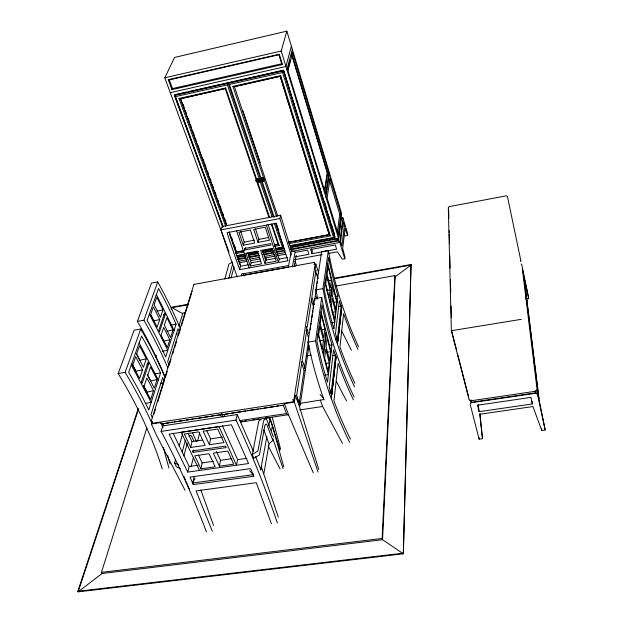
<?xml version="1.0" encoding="UTF-8"?>
<svg xmlns="http://www.w3.org/2000/svg" width="623" height="623" viewBox="0 0 623 623"><rect width="100%" height="100%" fill="white"/><g stroke="black" fill="none" stroke-linecap="round" stroke-linejoin="round"><path stroke-width="0.93" d="M262.524 180.958C260.11 183.162 261.777 174.16 263.872 179.105M138.267 408.626L77.828 591.274L78.148 591.85L403.338 553.816L411.032 264.502L334.489 278.154M263.833 180.911L263.249 180.927L263.412 180.273M257.073 179.992C256.341 176.48 261.605 180.771 258.389 179.992C253.818 179.502 259.62 184.595 258.911 180.413M335.688 286.074L394.865 275.623L395.169 276.713L382.553 539.705L403.338 553.816L411.032 264.502M138.508 409.155L78.148 591.85L102.071 573.51L382.553 539.705L382.133 538.459L394.865 275.623M261.387 178.233L261.333 179.113M262.345 181.27C265.445 179.86 261.496 178.754 260.539 179.003C261.87 177.532 260.134 180.249 261.574 177.991M335.999 357.189L335.166 354.744L335.968 357.197L331.716 394.686L329.146 387.163L333.562 349.83L335.999 357.189L331.265 398.627M331.156 393.129L335.47 355.663L332.783 355.663M337.331 339.488L341.139 306.415L338.624 306.314M335.968 357.197L331.685 394.694L330.836 392.186M337.456 344.457L341.63 307.887L340.882 305.519L341.606 307.894L337.845 340.991L335.47 333.71L339.364 300.761L341.63 307.887M349.651 442.322A858.673 585.153 -24.1 0 1 335.828 410.97L329.692 394.157L330.151 390.232M354.58 386.836A784.232 553.154 -25.4 0 1 341.692 356.418L335.992 340.135L336.397 336.685M328.882 253.39L337.425 251.817L342.323 259.238L344.792 258.786L344.994 257.05L342.673 248.484L345.126 228.407L347.533 235.494L345.142 235.938L344.075 234.497M347.533 235.494L347.72 233.859L342.915 217.848L341.832 217.427L341.318 217.676L338.305 240.914L290.801 249.761M329.271 362.96L328.196 371.814L324.622 357.914L325.743 349.137L329.271 362.96L325.65 363.357M330.626 351.785L329.583 360.398L326.063 346.598L327.161 338.055L330.626 351.785L327.059 352.182M335.486 311.827L334.535 319.63L331.234 306.181L332.223 298.456L335.486 311.827L332.082 312.232M336.677 301.96L335.758 309.569L332.503 296.213L333.469 288.683L336.677 301.96L333.803 302.303M331.989 344.869L327.496 382.094L327.355 381.673A851.867 582.17 -24.2 0 1 317.971 346.24L316.928 341.147L321.998 304.865L322.987 309.833A800.166 560.085 -25.1 0 0 331.864 344.457L331.989 344.869L329.372 345.306M337.9 295.972L333.936 328.804L333.803 328.391A778.579 550.467 -25.5 0 1 325.144 294.142L324.186 289.228L328.648 257.315L329.559 262.112A735.716 530.64 -26.4 0 0 337.783 295.567L337.9 295.972L335.088 296.462M344.348 225.83L341.871 245.859L340.579 241.631L343.102 221.671L344.348 225.83L341.941 226.281M536.543 389.998L535.819 391.221L470.303 400.885L469.197 399.943M342.915 217.848L339.784 242.433L344.792 258.786M228.96 251.887L164.791 77.797L174.565 57.441L286.853 31.15L341.661 213.673L338.515 238.539L337.65 238.78M323.493 340.314L322.34 349.044L318.665 334.761L319.864 326.109L323.493 340.314L319.825 340.726M324.941 329.287L323.82 337.791L320.214 323.61L321.382 315.191L324.941 329.287L321.328 329.707M330.135 289.921L329.123 297.607L325.736 283.815L326.795 276.215L330.135 289.921L326.693 290.349M331.42 280.21L330.431 287.701L327.098 274.011L328.126 266.597L331.42 280.21L328.017 280.638M290.45 249.161L337.152 240.462L337.401 238.554M340.937 214.024L338.258 234.513L327.091 197.966L330.151 178.155L340.937 214.024L339.73 214.25L337.386 231.951M448.326 207.732L448.996 206.657L506.421 195.801L507.426 196.564M329.692 394.157A857.653 584.584 -24.1 0 1 315.557 340.882L321.702 297.451L314.545 298.705L308.003 342.136L309.795 350.624A872.823 594.599 -24.2 0 0 322.403 395.278L323.991 399.943L323.937 399.522L300.029 403.385M335.992 340.135A783.352 552.632 -25.4 0 1 322.948 288.636L328.352 250.446L321.624 251.684L315.869 289.882L317.512 298.082M276.643 216.687L232.885 86.379L234.334 86.659L280.155 76.232L329.279 234.723L330.385 235.868L288.729 243.679M309.055 345.235L300.068 405.674L299.328 406.398M299.18 403.042L304.071 370.459L301.516 363.162M304.522 367.469L308.735 339.364M310.168 329.863L310.597 326.997M310.885 325.089L311.165 323.181M311.453 321.273L311.741 319.365M312.03 317.457L312.458 314.599M312.746 312.691L313.034 310.776M313.314 308.868L313.603 306.96L311.282 299.959M314.576 300.465L316.149 290.03M316.429 288.138L316.858 285.287M317.146 283.395L317.426 281.495M318.049 472.055L294.336 402.154L295.38 395.441L296.361 395.364M313.984 264.44L315.845 264.097L315.09 268.934L315.861 269.307M299.445 403.938L299.92 404.475L296.68 395.457L301.914 361.55L301.197 362.251M304.374 368.411L305.231 368.855L302.147 360.016L306.828 329.699L306.134 330.377L308.572 337.534M311.648 298.433L307.334 326.405L306.718 326.608M328.827 173.038L325.564 193.722L287.935 70.625L292.639 52.667L328.827 173.038L327.27 172.929L324.567 189.82M151.319 421.14L152.308 423.321L293.597 401.71L315.082 264.627L314.405 262.54M325.93 197.156L329.614 173.568M240.447 422.114L288.488 414.622M324.583 191.635L327.581 172.867L291.837 54.217L292.639 52.667M280.405 405.651L283.286 405.207L286.821 414.412M311.975 253.732L310.62 249.527L335.306 244.948L336.615 249.184L311.975 253.732L312.372 251.318L311.562 248.803M223.174 414.583L283.286 405.207M294.336 402.154L284.446 403.665L284.065 404.615M263.887 473.394L269.081 443.911L263.763 429.878M271.503 430.727L272.391 425.657L269.385 417.768L265.445 417.94M260.694 469.797L266.893 436.466M268.778 425.968L269.977 419.318M294.196 266.457L296.26 255.243M219.374 466.214L213.3 453.123L227.777 451.036L233.734 464.19L219.374 466.214L220.48 460.296L216.461 451.574M292.351 266.761L295.146 251.801L291.463 250.828L288.254 267.516M269.081 443.911L272.843 440.422L266.893 424.746A8.185 2.235 82.3 0 0 264.845 425.719L259.441 454.883L253.865 458.341L252.338 454.447L258.553 422.246A13.371 3.707 82.4 0 1 261.154 419.949M209.406 444.744L203.137 431.233L217.809 429.037L223.961 442.618L209.406 444.744L210.59 438.849L206.696 430.423M200.949 468.823L194.719 455.802L209.071 453.731L215.184 466.806L200.949 468.823L202.148 462.905L198.441 455.101M222.271 425.447L237.612 459.649L236.46 465.249L219 426.576L181.176 432.253L199.508 470.451M268.077 224.506L279.174 259.067L278.458 262.524L266.418 225.121M259.542 179.72L258.296 178.902L258.062 179.876M262.003 181.231L262.096 180.911M193.083 452.384L192.382 450.912L225.534 446.091L226.211 447.579L193.083 452.384L193.628 449.861M190.731 447.478L184.307 434.044L198.862 431.871L205.162 445.367L190.731 447.478L192.016 441.59L188.029 433.211M277.414 523.009C265.398 488.035 251.762 453.591 236.008 420.12L237.223 414.56L162.751 425.883L161.108 431.412C178.482 463.878 193.442 497.59 206.478 532.019M291.237 254.955A396.127 68.67 77.8 0 1 282.266 226.414L279.891 218.541L280.623 215.192L222.029 226.57L221.033 229.926L223.571 237.667A392.062 83.038 77.4 0 0 237.262 276.892M262.485 178.98C262.376 177.516 263.7 178.085 262.813 179.089M223.766 414.56L229.591 413.399M162.097 423.897L220.635 414.762L214.951 415.634M249.706 470.684L253.109 474.671L192.663 483.027L194.057 477.42L193.644 476.486M191.206 466.168L193.34 457.796M197.6 441.068L199.726 432.705M262.984 178.443L263.147 177.796M187.757 472.109L169.137 434.099L231.406 424.761L248.569 463.543L187.757 472.109L189.19 466.526L173.178 433.289M239.707 269.65L239.536 269.159A392.482 81.878 77.5 0 1 228.4 236.74L227.084 232.698L276.067 223.268L277.313 227.364A395.87 69.901 77.8 0 0 287.803 260.282L287.966 260.772L239.707 269.65L240.462 265.811A386.424 80.546 77.5 0 1 229.56 233.96L229.062 232.418M263.817 178.505L263.654 179.151L263.436 177.983M263.661 178.225C262.104 180.756 264.853 178.552 263.498 178.871M263.599 180.031C262.719 181.013 264.752 180.95 263.887 180.226M262.135 177.687L261.971 178.334L261.208 178.271L261.496 179.097M262.478 177.648L262.306 178.295L261.699 178.03L261.808 178.98M262.82 177.68L262.657 178.326L262.174 178.03L262.143 178.941M261.278 178.513L261.224 178.879M261.325 180.039L260.726 180.787L260.912 180.343M261.668 178.451L261.831 177.804M258.74 181.355L258.942 182.282L258.919 181.651M259.409 179.401L259.067 180.693L259.542 180.016M258.234 179.229L258.405 178.583M258.732 178.692L258.389 179.992L258.561 179.338M259.02 178.879L258.685 180.172M287.569 70.469L290.178 60.54M259.082 179.767L259.254 179.12M256.692 180.063C256.31 179.377 257.112 178.661 256.902 179.697M256.754 180.654L256.084 181.277L256.435 180.779M183.886 455.911L187.289 443.062M231.063 278.014L234.014 266.878M257.252 179.346L257.424 178.7M257.556 179.229L257.727 178.583M257.891 179.19L258.062 178.544M257.431 181.363L257.143 181.963M286.915 69.683L292.304 49.295M291.369 46.195L285.941 66.49L170.274 92.679M229.124 231.92L236.452 252.004L235.65 253.639L244.169 252.042M182.181 452.096L185.389 440.15M228.766 278.372L232.745 263.521M280.155 76.232L329.279 234.723L288.542 242.378M180.475 468.761L176.34 466.728L174.604 462.944L175.608 459.268M179.12 446.395L182.632 433.647M224.81 279.088L228.906 264.105L232.519 262.073M264.868 263.28L260.679 250.516L272.119 248.375L276.254 261.185L264.868 263.28L265.756 260.149L262.478 250.15M290.1 247.206L338.476 238.165L281.207 51.016L286.853 31.15M162.712 423.866L172.275 422.137M185.015 490.262L156.42 435.127L151.358 423.998L160.679 422.573L161.038 423.391M250.236 265.974L245.968 253.273L257.338 251.139L261.551 263.895L250.236 265.974L251.186 262.844L247.853 252.891M258.008 242.394L253.732 229.373L265.273 227.154L269.486 240.229L258.008 242.394L258.934 239.333L255.531 228.953M151.358 423.998L152.137 421.498M152.409 421.857L151.926 423.414L151.109 421.553A579.608 344.457 27 0 0 129.677 380.077L125.122 372.383L140.743 329.053L134.14 330.206L118.191 373.535A570.878 339.2 27 0 1 144.372 422.589L151.296 438.569A571.322 339.418 27 0 1 162.268 468.994M151.311 420.938L193.885 284.407M154.037 413.797L155.477 409.179M157.775 401.796L164.674 379.633M165.243 377.787L167.26 371.324M168.981 365.779L170.998 359.315M172.719 353.778L173.583 351.006M174.588 347.774L176.589 341.342M178.303 335.828L180.304 329.396M181.449 325.72L188.317 303.658M188.886 301.82L191.463 293.55M102.071 573.51L101.456 572.358L146.872 427.876M178.894 326L182.967 313.034L184.875 312.699M160.547 372.982L148.757 409.989L148.515 409.475A577.217 344.2 27.1 0 0 131.017 376.269L128.657 372.274L141.553 336.085L143.788 339.994A552.983 340.571 27.6 0 1 160.321 372.476L160.547 372.982L154.995 373.893M176.091 324.178L165.648 356.971L165.422 356.473A542.532 338.764 27.9 0 0 149.302 324.31L147.129 320.448L158.53 288.449L160.594 292.234A521.202 334.606 28.4 0 1 175.881 323.687L176.091 324.178L170.842 325.089M244.855 249.948L244.372 248.522L270.577 243.585L271.036 245.026L244.855 249.948L245.594 247.643M153.523 390.699L150.704 399.491L143.929 386.665L146.833 377.927L153.523 390.699L147.075 392.077L143.492 385.287M157.082 379.578L154.333 388.152L147.674 375.404L150.501 366.9L157.082 379.578L150.711 380.965L147.184 374.221M169.83 339.753L167.338 347.548L161.077 335.112L163.647 327.387L169.83 339.753L163.732 341.139M172.984 329.902L170.546 337.502L164.394 325.151L166.902 317.613L172.984 329.902L166.956 331.28M243.25 245.189L238.897 232.223L250.36 230.019L254.659 243.032L243.25 245.189L244.247 242.121L240.54 231.055M155.353 356.971L155.968 355.126M171.224 309L171.839 307.155L188.099 304.258M155.586 357.485L156.194 355.64M171.434 309.506L171.839 307.155M148.78 363.575L142.153 383.301L141.39 381.86L148.04 362.15L148.78 363.575L146.95 363.988M165.313 314.397L159.441 331.857L158.74 330.463L164.628 313.019L165.313 314.397L163.576 314.802M142.566 369.789L139.607 378.48L132.652 365.335L135.713 356.714L142.566 369.789L136.063 371.23L132.185 363.887M146.312 358.817L143.422 367.282L136.593 354.222L139.568 345.82L146.312 358.817L139.879 360.25L136.492 353.771M159.714 319.506L157.089 327.192L150.688 314.467L153.39 306.851L159.714 319.506L153.562 320.938L150.595 315.043M163.024 309.787L160.469 317.286L154.169 304.647L156.801 297.218L163.024 309.787L156.949 311.212M167.852 367.858A544.627 339.091 27.8 0 0 148.118 327.667L143.929 320.23L157.728 281.931L151.482 283.083L137.387 321.382A536.489 333.975 27.8 0 1 161.489 368.902L164.776 376.689M225.651 226.258L178.98 98.489L180.468 98.753L225.215 88.575L180.468 98.753L226.749 225.69M194.065 284.384L314.132 262.415M261.613 180.919L261.676 181.114M174.736 94.735L174.432 95.693L175.515 96.612L222.987 226.079M221.313 414.186L221.648 413.532L222.115 414.069M192.663 483.027L195.069 478.293M315.705 270.873L315.993 270.312L311.85 297.124L314.381 304.748M192.032 291.712L192.32 291.159M173.872 350.079L174.012 349.612M171.932 89.634L172.478 88.583L169.292 79.892L168.288 79.705L171.932 89.634L282.46 64.535L279.291 54.232L168.288 79.705M175.515 96.612L227.442 84.915L228.532 82.594L221.92 84.089M273.357 216.843L228.244 83.389L229.412 84.471L282.608 72.486L283.629 70.158L229.459 82.384M256.816 181.566L256.972 181.823M256.396 181.355L256.738 181.589M225.16 88.715L225.666 87.999L256.956 180.094M261.325 180.53L261.387 180.935M169.292 79.892L278.894 54.754L279.291 54.232M330.385 235.868L280.708 75.632L280.109 76.38L234.334 86.659M287.335 71.372L287.935 70.625M341.155 215.176L341.661 213.673M451.371 330.704L521.295 319.319M470.902 402.886L470.201 404.452L479.134 439.153L482.49 438.685L479.936 413.54M520.836 260.99L520.454 261.185M263.101 179.276L263.622 178.466L263.272 178.63M283.784 247.269L275.53 223.291M260.702 179.969L260.5 180.382L260.998 180.413M395.169 276.713L411.172 265.048L334.652 278.683M260.702 469.68L260.796 469.906M252.338 454.447L257.938 450.982L263.467 421.537A13.387 3.66 82.3 0 1 266.823 419.995L273.435 436.988M256.341 180.397L255.936 180.763L256.512 181.005M260.757 179.51L260.352 179.868L260.928 180.109M263.49 179.798L264.152 179.408L263.817 179.12M164.791 77.797L281.207 51.016M172.478 88.583L281.666 63.764L282.46 64.535M175.686 94.525L187.009 91.97M188.894 91.542L220.036 84.51M174.611 95.031L283.551 70.438L334.87 237.145M178.98 98.489L225.666 87.999M232.885 86.379L280.708 75.632M294.056 103.768L293.994 103.301M221.033 229.926L279.891 218.541M244.247 242.121L254.651 240.151M258.934 239.333L268.458 237.527M236.452 252.004L244.029 250.578M274.338 244.878L278.131 244.169L279.174 245.478L274.439 246.365M288.574 242.207L329.302 234.552M243.982 250.75L236.405 252.175L229.077 232.083M274.307 245.049L278.092 244.341L271.239 223.914M236.865 255.632L245.384 254.044M247.284 253.686L258.646 251.56M262.439 250.851L272.858 248.904M275.693 248.367L283.613 247.23L276.059 248.647M289.859 245.719L333.546 237.542L334.606 237.83L334.917 236.802L283.917 71.084M237.324 255.889L244.886 254.48M248.663 253.771L258.109 252.004M262.836 251.124L271.332 249.527M290.248 245.992L334.8 237.659L283.434 70.874L174.409 95.467L222.855 227.465M236.974 257.128L245.509 255.531M248.359 255.002L257.844 253.226M262.587 252.346L273.022 250.391M275.864 249.862L284.407 248.266M237.791 257.424L245.4 256.006M248.25 255.469L258.716 253.522M263.467 252.634L272.983 250.859M275.833 250.321L283.442 248.904M291.05 247.479L336.7 238.959M238.025 258.934L245.649 257.509M248.507 256.98L258.997 255.025M262.805 254.316L274.245 252.183M276.153 251.824L284.727 250.228M237.597 259.666L246.147 258.078M248.998 257.54L259.448 255.601M264.199 254.714L273.699 252.946M276.55 252.416L285.1 250.82M238.516 261.255L247.09 259.659M249.948 259.129L259.472 257.361M264.238 256.474L274.72 254.527M276.62 254.168L285.194 252.58M291.86 251.342L339.784 242.433L338.305 240.914M239.076 262.797L246.731 261.38M250.555 260.671L260.118 258.895M275.428 256.053L265.04 257.984L265.912 260.469M277.321 255.703L285.825 254.129M295.271 252.377L307.552 250.096L308.915 254.293L295.715 256.731M251.186 262.844L260.57 261.107M265.756 260.149L276.137 258.226M240.595 266.192L248.11 264.806M279.174 259.067L287.686 257.494M294.687 259.674L322.231 254.605M288.55 265.515L241.342 274.143L241.997 275.966M245.361 274.93L288.729 267.01M318.205 278.59L315.627 271.792M188.31 304.764L172.049 307.661L182.57 313.595M137.387 321.382L143.929 320.23M315.869 289.882L322.948 288.636M176.075 334.115L178.7 333.663M162.362 351.208L167.774 350.297L149.45 313.93M331.343 322.745L334.738 322.169L325.042 282.78M526.474 298.9L528.67 298.534L528.46 296.86L521.661 264.308L521.155 263.996M118.191 373.535L125.122 372.383M308.003 342.136L315.557 340.882M307.692 349.339L310.044 348.95M306.438 355.858L311.212 355.087M160.586 383.355L163.351 382.904M304.071 370.459L305.005 370.397M145.432 403.346L151.163 402.442L131.289 364.891M324.793 375.132L328.407 374.563L317.909 333.796M174.175 421.849L177.018 421.421M178.918 421.125L184.603 420.26M186.503 419.972L193.138 418.96M195.038 418.672L196.93 418.383M198.83 418.088L209.258 416.499M211.158 416.211L213.05 415.923M231.507 413.104L245.89 410.915M247.806 410.619L258.358 409.007M260.274 408.719L262.19 408.423M264.105 408.135L274.657 406.523M276.573 406.235L278.489 405.939M299.616 409.957L322.644 406.476M161.108 431.412L236.008 420.12M239.598 420.626L286.385 413.586M240.525 421.685L242.448 421.397M244.364 421.109L246.28 420.821M252.985 419.816L254.9 419.528M256.816 419.24L258.732 418.952M192.016 441.59L202.537 440.04M210.59 438.849L222.349 437.112M471.206 400.527L471.65 402.256L535.461 392.872L535.227 390.94M532.354 403.953L530.913 397.404L477.491 405.215L479.126 411.671L532.354 403.953L532.042 401.251M202.148 462.905L213.479 461.293M220.48 460.296L231.904 458.668M189.19 466.526L198.184 465.249M237.612 459.649L246.879 458.333M260.78 179.128L260.383 179.424L260.944 179.806M256.365 180.024L255.967 180.32L256.528 180.701M482.49 438.685L479.772 414.233L532.93 406.562L541.73 430.438L545.172 429.963L539.347 401.041L524.177 277.694L528.67 298.534M193.348 484.608L253.748 476.26L250.656 468.628L190.015 477.101L193.348 484.608L192.242 482.093M101.456 572.358L382.133 538.459M77.828 591.274L403.128 553.185M263.56 180.102L264.261 179.86L263.895 179.463M259.137 180.997L259.838 180.756L259.48 180.359M287.873 414.926L288.449 414.902M308.471 333.313L306.384 327.176L306.905 327.192M259.121 181.293L259.814 181.2L259.456 180.701M263.545 180.405L264.23 180.304L263.872 179.806M256.653 179.712L256.123 179.899L256.637 180.421M259.012 181.581L259.659 181.62L259.472 181.114M174.604 462.944L178.731 464.96M536.317 393.277L537.532 394.569L545.172 429.963M258.825 181.823L259.308 182.009L259.332 181.558M306.384 327.176L306.835 327.659M320.121 394.53L323.423 398.175M262.992 181.114L263.358 181.386L263.397 180.911M257.494 179.097L257.385 179.876M140.743 329.053L145.003 336.529A550.53 340.111 27.7 0 1 165.009 376.954M157.728 281.931L161.668 289.165A519.029 334.107 28.5 0 1 180.179 328.313M342.471 443.358L322.714 406.663L320.378 400.278M336.295 381.299L346.552 400.924M139.124 342.907L158.32 379.968M268.092 445.733L280.039 468.924M341.349 330.33L351.419 350.266M161.248 336.202L163.319 340.314M156.373 294.5L174.121 330.377M152.323 417.659L150.976 414.762L162.634 377.663L163.904 380.497M237.223 414.56L253.421 451.317M162.798 423.585L163.88 426.007M160.679 422.573L163.039 427.845M262.68 181.231L262.953 181.534L262.945 180.904M193.854 441.1L191.502 435.952A8.052 2.788 82.4 0 0 189.104 436.536M168.919 364.416L167.688 361.605L178.022 328.71L179.198 331.459M192.6 432.845L196.494 441.684M183.886 476.315L185.397 479.866M186.16 481.641L187.297 484.305M188.053 486.08L189.571 489.623M313.229 472.732L288.729 415.261L284.446 403.665M252.72 473.745L253.748 476.26L252.72 473.721M220.635 414.762L221.313 416.405M223.836 414.279L224.841 416.74M221.648 413.532L223.112 417.114M255.57 456.511L260.897 469.773M261.395 467.009L278.317 517.191M315.993 296.455L317.021 299.165M212.303 531.279L196.081 490.901L256.287 482.693L271.418 523.772M243.204 273.396L244.138 275.942M174.938 95.942L198.309 159.636M199.305 162.362L202.311 170.554M203.651 174.191L206.649 182.383M207.989 186.02L211.656 196.027M212.326 197.849L215.994 207.856M217.334 211.493L221.001 221.508M221.671 223.322L222.676 226.056M183.115 104.407L184.112 107.148M185.444 110.793L186.441 113.534M188.099 118.097L189.096 120.831M190.428 124.483L191.097 126.305M193.091 131.78L194.088 134.521M195.412 138.174L196.081 139.996M198.075 145.471L199.072 148.204M203.059 159.153L204.056 161.894M204.726 163.717L206.049 167.369M207.381 171.021L208.378 173.755M210.037 178.318L211.033 181.059M212.365 184.704L213.362 187.445M215.028 192.009L216.025 194.742M217.349 198.394L218.354 201.128M220.012 205.691L221.009 208.432M222.341 212.085L223.338 214.818M224.996 219.382L225.993 222.115M231.647 237.628L232.644 240.369M234.303 244.932L235.299 247.666M180.538 98.605L226.795 225.526M239.645 263.023L240.244 264.658M292.771 399.436L293.597 401.71M297.226 398.977L298.129 401.492M295.38 395.441L299.562 407.037L318.766 469.493M200.824 489.958L213.564 525.477M265.639 257.431L266.512 259.916M257.579 181.932L269.782 217.848M271.971 224.296L279.174 245.478M225.215 88.575L269.011 217.637M272.89 438.701L283.006 468.488M296.509 265.499L295.917 263.755A390.138 67.564 77.8 0 1 295.068 261.201M229.412 84.471L261.45 179.463M262.073 181.309L274.206 217.271M276.378 223.727L278.87 231.11M227.442 84.915L272.033 216.711M274.221 223.166L282.328 247.129M236.654 230.86L249.138 267.913M242.931 110.847L260.243 162.517M234.388 86.511L277.726 216.111M316.577 273.513L317.465 276.262M337.035 338.577L337.822 340.999L341.606 307.894L340.882 305.519M315.845 264.097L318.703 272.96M269.821 417.503L279.992 450.242M278.894 54.754L281.666 63.764M282.608 72.486L333.546 237.542M336.716 239.037L337.152 240.462M324.739 202.491L326.74 209.001M329.084 216.617L329.925 219.366M331.42 224.21L332.254 226.92M332.807 228.727L334.201 233.243M291.79 55.221L327.27 172.929M329.193 179.315L339.73 214.25M272.391 425.657L283.722 466.806M163.288 447.33L168.88 467.974M167.719 455.561L169.986 463.995M272.259 417.309L280.599 449.152M469.119 399.709L451.364 330.743L448.319 207.942M451.706 331.093L456.714 350.57M457.422 353.319L468.722 397.217M478.184 404.413L479.126 411.671M320.993 311.757L331.14 351.948M327.76 263.389L337.144 302.225M535.079 391.104L535.461 392.872M507.511 196.821L520.906 260.92M314.545 298.705L314.919 300.535M257.875 179.05L257.72 179.837M541.449 428.149L541.73 430.438M535.928 391.26L536.154 393.191L471.035 402.762L470.902 399.857M479.056 437.626L479.134 439.153M471.556 400.316L471.65 402.256M448.653 210.052L448.864 218.471M449.175 230.627L449.222 232.496M449.261 234.155L449.502 243.85M449.798 255.492L450.118 268.108M450.413 279.743L450.725 292.358M451.075 305.971L451.364 317.566M350.438 439.168A853.089 582.848 -24.2 0 1 336.249 407.006L333.951 400.893L338.118 363.256L340.314 369.244A801.279 560.723 -25.1 0 0 353.42 399.888M321.702 297.451A795.563 558.076 -25.2 0 0 334.925 349.269L340.695 365.646A796.467 558.605 -25.2 0 0 354.152 397.077M354.9 383.277A779.646 551.09 -25.5 0 1 342.066 352.93L339.924 347.003L343.608 313.766L345.656 319.56A736.698 531.224 -26.4 0 0 357.921 349.262M328.352 250.446A731.877 528.826 -26.5 0 0 340.617 300.512L345.999 316.367A732.679 529.316 -26.5 0 0 358.591 346.832M291.953 251.692A390.138 67.564 77.8 0 1 280.623 215.192M294.998 266.364A396.127 68.67 77.8 0 1 294.414 264.627M325.86 332.908L323.282 352.711L323.68 354.277L326.25 334.458L325.86 332.908M332.261 283.706L329.995 301.15L330.369 302.661L332.627 285.202L332.261 283.706M538.786 398.432L537.376 391.883L533.444 359.666L534.814 366.09L538.786 398.432M534.557 364.019L533.187 357.594L525.742 296.54L527.035 302.708L534.557 364.019M526.817 300.932L525.524 294.772L522.409 269.245L523.67 275.288L526.817 300.932"/></g></svg>
